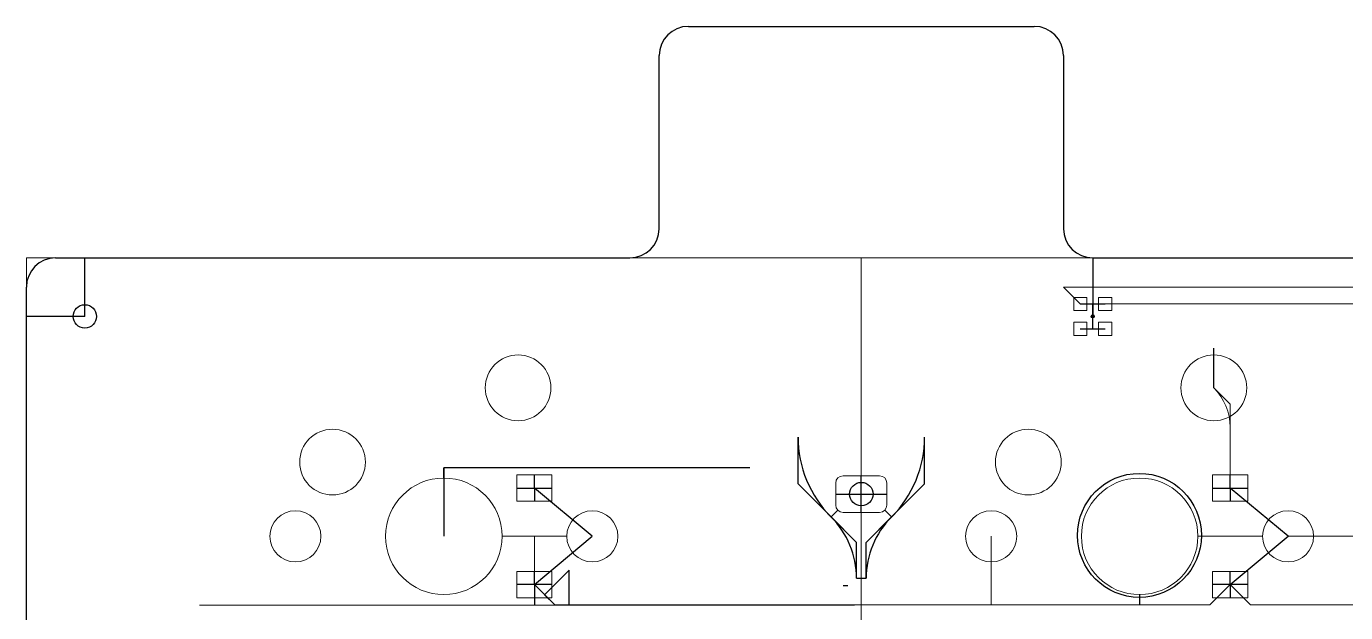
# Model space of a CAD drawing. Header units: millimetres. Extents: x -44 to 130, y -98 to 17.
# Drawn here: x -19.05 to 26.1, y -2.61 to 17.44 of the extents above; entities that cross this region are included whole.
import ezdxf

# ---------------------------------------------------------------- set-up
doc = ezdxf.new("R2010")
doc.units = ezdxf.units.MM
for name, color, linetype, lineweight, true_color in [('coponent footprints', 7, 'Continuous', 5, 0x000000), ('edge cuts', 2, 'Continuous', 25, 0xffff00), ('traces back 0.2mm', 94, 'Continuous', 20, 0x008000), ('traces front 0.2mm', 14, 'Continuous', 20, 0x800000)]:
    doc.layers.add(name, color=color, linetype=linetype, lineweight=lineweight, true_color=true_color)
doc.layers.add('helplines', color=4, linetype='Continuous', true_color=0x00ffff)
doc.layers.add('helplines curves', color=3, linetype='Continuous', true_color=0x00ff00)

msp = doc.modelspace()

# ---------------------------------------------------------------- linework, layer by layer
at = {"layer": 'coponent footprints'}
for p, q in [((-19.05, -9.525), (-19.05, 9.525)), ((28.575, 9.525), (-19.05, 9.525)), ((-19.05, 9.525), (-14.05, 9.525)), ((9.525, -9.525), (9.525, 9.525)), ((17.245, 8.175), (16.795, 8.175)), ((16.795, 8.175), (16.795, 7.725)), ((17.245, 7.725), (17.245, 8.175)), ((18.095, 8.175), (17.645, 8.175)), ((17.645, 8.175), (17.645, 7.725)), ((18.095, 7.725), (18.095, 8.175)), ((16.795, 7.725), (17.245, 7.725)), ((17.645, 7.725), (18.095, 7.725)), ((17.245, 7.325), (16.795, 7.325)), ((16.795, 7.325), (16.795, 6.875)), ((17.245, 6.875), (17.245, 7.325)), ((18.095, 7.325), (17.645, 7.325)), ((17.645, 7.325), (17.645, 6.875)), ((18.095, 6.875), (18.095, 7.325)), ((16.795, 6.875), (17.245, 6.875)), ((17.645, 6.875), (18.095, 6.875)), ((-1.063, 2.1), (-2.263, 2.1)), ((-2.263, 1.2), (-2.263, 2.1)), ((-1.063, 1.2), (-1.063, 2.1)), ((8.65, 1.07), (8.65, 1.82)), ((8.9, 2.07), (10.15, 2.07)), ((10.4, 1.07), (10.4, 1.82)), ((22.749, 2.1), (21.549, 2.1)), ((21.549, 1.2), (21.549, 2.1)), ((22.749, 1.2), (22.749, 2.1)), ((-1.063, 1.2), (-2.263, 1.2)), ((22.749, 1.2), (21.549, 1.2)), ((8.9, 0.82), (10.15, 0.82)), ((23.255, 0), (21.044, 0)), ((24.13, 0), (34.606, 0)), ((-0.557, 0), (-2.769, 0)), ((-2.263, -1.2), (-1.063, -1.2)), ((-2.263, -2.1), (-2.263, -1.2)), ((-1.063, -2.1), (-1.063, -1.2)), ((21.549, -1.2), (22.749, -1.2)), ((21.549, -2.1), (21.549, -1.2)), ((22.749, -2.1), (22.749, -1.2)), ((-2.263, -2.1), (-1.063, -2.1)), ((21.549, -2.1), (22.749, -2.1))]:
    msp.add_line(p, q, dxfattribs=at)
for centre, radius in [((-2.222, 5.08), 1.125), ((21.59, 5.08), 1.125), ((-8.572, 2.54), 1.125), ((15.24, 2.54), 1.125), ((-4.762, 0), 1.994), ((19.05, 0), 1.994), ((-9.842, 0), 0.875), ((0.318, 0), 0.875), ((13.97, 0), 0.875), ((24.13, 0), 0.875)]:
    msp.add_circle(centre, radius, dxfattribs=at)
for centre, start, end in [((8.9, 1.82), 90, 180), ((10.15, 1.82), 0, 90), ((8.9, 1.07), 180, 270), ((10.15, 1.07), 270, 0)]:
    msp.add_arc(centre, 0.25, start, end, dxfattribs=at)
at = {"layer": 'edge cuts'}
for p, q in [((3.605, 17.445), (15.445, 17.445)), ((17.445, 9.525), (38.25, 9.525))]:
    msp.add_line(p, q, dxfattribs=at)
at = {"layer": 'edge cuts', "linetype": 'Continuous'}
for p, q in [((2.605, 10.525), (2.605, 16.445)), ((16.445, 16.445), (16.445, 10.525)), ((-18.05, 9.525), (1.605, 9.525)), ((-19.05, -8.525), (-19.05, 8.525))]:
    msp.add_line(p, q, dxfattribs=at)
at = {"layer": 'edge cuts'}
for centre, start, end in [((3.605, 16.445), 90, 180), ((15.445, 16.445), 0, 90), ((1.605, 10.525), -90, 0), ((17.445, 10.525), -180, -90), ((-18.05, 8.525), -270, -180)]:
    msp.add_arc(centre, 1, start, end, dxfattribs=at)
at = {"layer": 'helplines'}
for p, q in [((-17.05, 7.525), (-17.05, 9.525)), ((17.445, 9.525), (17.445, 7.525)), ((17.02, 7.95), (17.87, 7.95)), ((17.445, 7.1), (17.445, 7.95)), ((-17.05, 7.525), (-19.05, 7.525)), ((-17.05, 7.525), (-17.05, 7.525)), ((17.02, 7.1), (17.87, 7.1)), ((21.59, 5.08), (21.59, 6.432)), ((-1.663, 1.65), (-1.663, 2.1)), ((9.525, 0.82), (9.525, 2.07)), ((22.149, 1.65), (22.149, 2.1)), ((-2.263, 1.65), (-1.663, 1.65)), ((-1.663, 1.65), (-1.663, 1.2)), ((-1.663, 1.65), (-1.063, 1.65)), ((0.318, 0), (-1.663, 1.65)), ((8.65, 1.445), (10.4, 1.445)), ((21.549, 1.65), (22.149, 1.65)), ((22.149, 1.65), (22.149, 1.2)), ((22.149, 1.65), (22.749, 1.65)), ((24.13, 0), (22.149, 1.65)), ((22.149, -1.65), (24.13, 0)), ((-1.663, -1.65), (0.318, 0)), ((-1.663, -1.65), (-1.663, -1.2)), ((22.149, -1.65), (22.149, -1.2)), ((-1.663, -1.65), (-2.263, -1.65)), ((-1.663, -1.65), (-1.663, -2.1)), ((-1.063, -1.65), (-1.663, -1.65)), ((22.149, -1.65), (21.549, -1.65)), ((22.149, -1.65), (22.149, -2.1)), ((22.749, -1.65), (22.149, -1.65)), ((-1.663, -2.1), (-1.663, -2.354)), ((19.045, -1.994), (19.044, -2.344))]:
    msp.add_line(p, q, dxfattribs=at)
for centre, radius in [((-17.05, 7.525), 0.4), ((17.445, 7.525), 0.05), ((9.525, 1.445), 0.4), ((19.044, 0.033), 2.121)]:
    msp.add_circle(centre, radius, dxfattribs=at)
at = {"layer": 'helplines curves'}
for p, q in [((7.359, 1.795), (7.359, 3.398)), ((11.691, 1.795), (11.691, 3.398)), ((5.715, 2.344), (-4.762, 2.344)), ((-4.762, 2.344), (-4.762, 0)), ((-4.762, 2.244), (-4.762, 2.344)), ((-4.762, 1.994), (-4.762, 2.244)), ((8.492, 0.662), (7.359, 1.795)), ((10.558, 0.662), (11.691, 1.795)), ((8.723, 0.893), (8.492, 0.662)), ((8.492, 0.662), (9.361, -0.208)), ((10.558, 0.662), (9.688, -0.208)), ((10.327, 0.893), (10.558, 0.662)), ((9.361, -1.437), (9.361, -0.208)), ((9.688, -1.437), (9.688, -0.208)), ((-1.316, -1.997), (-0.478, -1.159)), ((-0.478, -2.344), (-0.478, -1.159)), ((8.906, -1.68), (9.069, -1.68)), ((9.361, -1.437), (9.688, -1.437)), ((-1.316, -1.997), (-0.969, -2.344)), ((-0.969, -2.344), (-0.478, -2.344))]:
    msp.add_line(p, q, dxfattribs=at)
for centre, radius, start, end in [((11.228, 3.398), 3.869, 180, 225), ((7.822, 3.398), 3.869, 315, 0), ((6.393, -1.437), 2.969, 0, 45), ((12.657, -1.437), 2.969, 135, 180)]:
    msp.add_arc(centre, radius, start, end, dxfattribs=at)
at = {"layer": 'traces back 0.2mm'}
for p, q in [((16.445, 8.525), (17.02, 7.95)), ((16.445, 8.525), (38.325, 8.525)), ((17.87, 7.95), (37.025, 7.95)), ((21.59, 5.08), (22.149, 4.521)), ((22.149, 3.729), (22.149, 4.521)), ((22.149, 1.65), (22.149, 4.521)), ((7.359, 1.795), (9.361, -0.208)), ((11.691, 1.795), (9.688, -0.208)), ((-1.663, -1.65), (-1.663, 0)), ((-0.969, -2.344), (-1.663, -1.65)), ((21.456, -2.344), (22.149, -1.65)), ((22.843, -2.344), (22.149, -1.65)), ((-13.13, -2.354), (9.295, -2.354)), ((-0.969, -2.344), (21.456, -2.344)), ((37.299, -2.344), (22.843, -2.344))]:
    msp.add_line(p, q, dxfattribs=at)
msp.add_arc((20.239, 3.729), 1.91, 360, 45, dxfattribs=at)
at = {"layer": 'traces front 0.2mm'}
msp.add_line((13.97, 0), (13.97, -2.344), dxfattribs=at)

doc.saveas('drawing.dxf')
